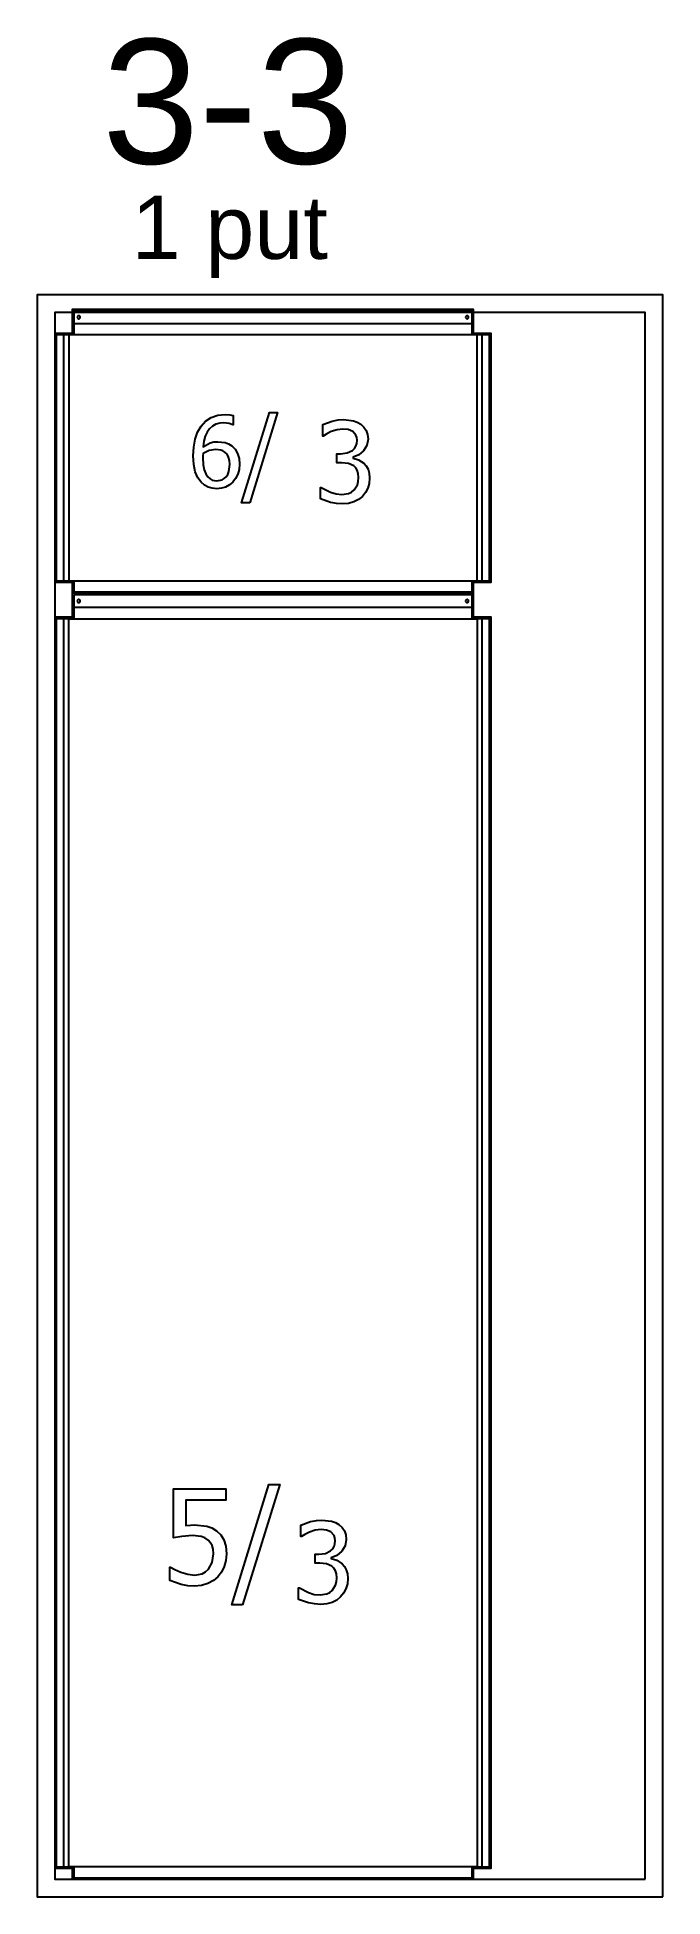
# Model space of a CAD drawing. Header units: inches. Extents: x 0 to 1250, y 0 to 3715.
import ezdxf

# ---------------------------------------------------------------- set-up
doc = ezdxf.new("R2010")
doc.units = ezdxf.units.IN
doc.header["$MEASUREMENT"] = 0
for name, color, linetype in [('CUT', 3, 'Continuous'), ('FREZ', 6, 'Continuous'), ('HOLES', 5, 'Continuous'), ('SHEETS', 140, 'Continuous')]:
    doc.layers.add(name, color=color, linetype=linetype)
doc.styles.get("Standard").update_dxf_attribs({"font": 'arial.ttf'})

msp = doc.modelspace()

# ---------------------------------------------------------------- linework, layer by layer
for points in [[(63, 2629), (73, 2629), (73, 2607), (869, 2607), (869, 2629), (879, 2629), (889, 2629), (904, 2629), (904, 3120), (889, 3120), (879, 3120), (869, 3120), (869, 3143), (869, 3168), (73, 3168), (73, 3143), (73, 3120), (63, 3120), (53, 3120), (38, 3120), (38, 2629), (53, 2629)], [(84.5, 3152.9), (85.1, 3153.4), (85.6, 3154), (85.9, 3154.7), (86, 3155.5), (85.9, 3156.3), (85.6, 3157), (85.1, 3157.6), (84.5, 3158.1), (83.8, 3158.4), (83, 3158.5), (82.2, 3158.4), (81.5, 3158.1), (80.9, 3157.6), (80.4, 3157), (80.1, 3156.3), (80, 3155.5), (80.1, 3154.7), (80.4, 3154), (80.9, 3153.4), (81.5, 3152.9), (82.2, 3152.6), (83, 3152.5), (83.8, 3152.6)], [(861.1, 3157.6), (860.5, 3158.1), (859.8, 3158.4), (859, 3158.5), (858.2, 3158.4), (857.5, 3158.1), (856.9, 3157.6), (856.4, 3157), (856.1, 3156.3), (856, 3155.5), (856.1, 3154.7), (856.4, 3154), (856.9, 3153.4), (857.5, 3152.9), (858.2, 3152.6), (859, 3152.5), (859.8, 3152.6), (860.5, 3152.9), (861.1, 3153.4), (861.6, 3154), (861.9, 3154.7), (862, 3155.5), (861.9, 3156.3), (861.6, 3157)], [(403.4, 2851.5), (400.7, 2841.8), (396.4, 2833.2), (390.9, 2826.2), (384.1, 2820.4), (376.5, 2816.2), (368.2, 2813.7), (359, 2812.8), (349.8, 2813.7), (341.4, 2816.1), (334, 2820.1), (327.5, 2825.8), (320.9, 2834.8), (315.9, 2846.5), (312.8, 2861), (311.8, 2878.5), (312.7, 2896.1), (315.6, 2912), (320.5, 2926), (327.4, 2938.1), (336.3, 2947.8), (347.4, 2955), (360.6, 2959.6), (375.7, 2961.1), (384.7, 2960.6), (391.9, 2959.1), (391.9, 2940.8), (391.1, 2940.8), (383.6, 2943.4), (373.2, 2944.6), (364.7, 2943.9), (357.1, 2941.6), (350.3, 2937.9), (344.4, 2932.6), (339.5, 2925.9), (335.6, 2917.7), (333, 2908), (331.4, 2896.9), (345.4, 2904.3), (352.9, 2906.3), (361.1, 2906.9), (375.7, 2905.2), (382.1, 2902.7), (388.8, 2898.5), (395.6, 2891.7), (400.5, 2883.4), (403.3, 2873.5), (404.3, 2862.1)], [(424.6, 2784.8), (408.4, 2784.8), (464, 2964.9), (480.4, 2964.9)], [(649.8, 2797.6), (642, 2791.1), (632.8, 2786.4), (622.1, 2783.5), (610.1, 2782.6), (598, 2783.3), (586, 2785.5), (565.9, 2792.6), (565.9, 2815.5), (567.4, 2815.5), (585.8, 2805.9), (597.3, 2802.5), (608.8, 2801.4), (622.1, 2803.5), (628.2, 2806.3), (633.2, 2810.4), (639.8, 2820.9), (641.5, 2827.4), (642.1, 2835.5), (641.5, 2843.5), (639.6, 2849.9), (636.5, 2854.9), (632.5, 2858.8), (621.7, 2863.3), (608.1, 2864.6), (598.9, 2864.6), (598.9, 2882.6), (606.1, 2882.6), (619.4, 2884.3), (629.9, 2889.5), (633.9, 2893.4), (636.8, 2898), (638.5, 2903.5), (639.1, 2909.7), (638.5, 2915.4), (636.7, 2920.2), (630.6, 2927.2), (621.5, 2931.1), (610.9, 2932.2), (599.1, 2930.8), (587.6, 2927.1), (578.6, 2922.5), (571.7, 2918.1), (570.4, 2918.1), (570.4, 2941), (589.5, 2947.9), (601.3, 2950.2), (612.6, 2951), (631.8, 2948.7), (639.6, 2945.9), (646.6, 2941.8), (652.9, 2936.1), (657.4, 2929.3), (660.1, 2921.2), (661, 2912), (658.8, 2899.5), (652.2, 2888.5), (642.6, 2880.3), (631.2, 2875.7), (631.2, 2874.2), (642.1, 2870.8), (652.9, 2863.8), (657.4, 2858.5), (661, 2851.8), (663.4, 2843.7), (664.2, 2833.9), (663.2, 2823.4), (660.4, 2813.8), (655.9, 2805.2)], [(384.3, 2869.4), (382.5, 2876.1), (379.5, 2881.6), (375.1, 2886.2), (371.1, 2888.7), (366.6, 2890.2), (356.9, 2891.2), (343.9, 2889.2), (331.4, 2883.3), (331.1, 2879.3), (331, 2874.3), (331.7, 2860.9), (333.9, 2850.4), (337.2, 2842.4), (341.2, 2836.6), (345.3, 2832.8), (349.6, 2830.3), (359.1, 2828.5), (369.5, 2830.5), (373.9, 2833.1), (377.7, 2836.7), (380.8, 2841.3), (383.1, 2847), (384.8, 2861.3)], [(73, 2601), (73, 2576), (73, 2553), (63, 2553), (53, 2553), (38, 2553), (38, 60), (53, 60), (63, 60), (73, 60), (73, 38), (869, 38), (869, 60), (879, 60), (889, 60), (904, 60), (904, 2553), (889, 2553), (879, 2553), (869, 2553), (869, 2576), (869, 2601)], [(80.4, 2590), (80.1, 2589.3), (80, 2588.5), (80.1, 2587.7), (80.4, 2587), (80.9, 2586.4), (81.5, 2585.9), (82.2, 2585.6), (83, 2585.5), (83.8, 2585.6), (84.5, 2585.9), (85.1, 2586.4), (85.6, 2587), (85.9, 2587.7), (86, 2588.5), (85.9, 2589.3), (85.6, 2590), (85.1, 2590.6), (84.5, 2591.1), (83.8, 2591.4), (83, 2591.5), (82.2, 2591.4), (81.5, 2591.1), (80.9, 2590.6)], [(856.9, 2590.6), (856.4, 2590), (856.1, 2589.3), (856, 2588.5), (856.1, 2587.7), (856.4, 2587), (856.9, 2586.4), (857.5, 2585.9), (858.2, 2585.6), (859, 2585.5), (859.8, 2585.6), (860.5, 2585.9), (861.1, 2586.4), (861.6, 2587), (861.9, 2587.7), (862, 2588.5), (861.9, 2589.3), (861.6, 2590), (861.1, 2590.6), (860.5, 2591.1), (859.8, 2591.4), (859, 2591.5), (858.2, 2591.4), (857.5, 2591.1)], [(410.1, 583.3), (388.6, 583.3), (462.6, 823.4), (484.6, 823.4)], [(376.9, 671.9), (373.6, 659.7), (368.3, 648.7), (361.2, 639.3), (352.2, 631.6), (341.2, 625.7), (328.6, 621.9), (314.5, 620.7), (300.9, 621.4), (287.6, 623.7), (264.7, 631.6), (264.7, 658.5), (266.5, 658.5), (274.9, 653.6), (287, 648.4), (300.8, 644.3), (314.9, 642.8), (329.8, 645.5), (336.6, 649.1), (342.3, 654.4), (349.5, 667.6), (352, 685.3), (351.3, 694.5), (349.3, 701.9), (345.9, 707.9), (341.3, 712.7), (335.2, 716.8), (327.8, 719.5), (310, 721.5), (289.2, 719.9), (272.5, 716.9), (272.5, 814.8), (376.8, 814.8), (376.8, 792.5), (297.1, 792.5), (297.1, 741.9), (306.2, 742.7), (314.4, 742.9), (339, 740.5), (348.9, 736.9), (358.4, 731), (366.8, 723), (372.9, 713.2), (376.7, 700.8), (378, 685.2)], [(596, 747.5), (603, 743.5), (609.3, 737.7), (613.8, 730.9), (616.5, 722.9), (617.4, 713.6), (615.2, 701.1), (608.7, 690.2), (599, 681.9), (587.6, 677.4), (587.6, 675.8), (598.5, 672.5), (609.3, 665.4), (613.8, 660.1), (617.4, 653.4), (619.8, 645.3), (620.6, 635.6), (619.7, 625.1), (616.8, 615.4), (612.3, 606.8), (606.3, 599.2), (598.5, 592.7), (589.2, 588), (578.6, 585.2), (566.5, 584.2), (554.4, 585), (542.4, 587.2), (522.3, 594.2), (522.3, 617.1), (523.9, 617.1), (542.2, 607.6), (553.7, 604.1), (565.2, 603), (578.5, 605.1), (584.6, 607.9), (589.7, 612), (596.3, 622.5), (598, 629.1), (598.6, 637.1), (597.9, 645.1), (596, 651.5), (593, 656.6), (588.9, 660.4), (578.1, 664.9), (564.6, 666.2), (555.3, 666.2), (555.3, 684.2), (562.5, 684.2), (575.8, 685.9), (586.3, 691.1), (590.4, 695), (593.2, 699.7), (594.9, 705.1), (595.5, 711.3), (594.9, 717), (593.1, 721.8), (587, 728.8), (577.9, 732.7), (567.3, 733.8), (555.6, 732.4), (544.1, 728.7), (535, 724.1), (528.1, 719.7), (526.8, 719.7), (526.8, 742.6), (546, 749.5), (557.8, 751.8), (569, 752.6), (588.2, 750.4)]]:
    msp.add_lwpolyline(points, close=True)
at = {"layer": 'CUT'}
msp.add_lwpolyline([(872, 2604), (872, 2626), (879, 2626), (889, 2626), (907, 2626), (907, 3123), (889, 3123), (879, 3123), (872, 3123), (872, 3143), (872, 3171), (70, 3171), (70, 3143), (70, 3123), (63, 3123), (53, 3123), (35, 3123), (35, 2626), (53, 2626), (63, 2626), (70, 2626), (70, 2604)], dxfattribs=at)
msp.add_lwpolyline([(70, 2604), (70, 2576), (70, 2556), (63, 2556), (53, 2556), (35, 2556), (35, 57), (53, 57), (63, 57), (70, 57), (70, 35), (872, 35), (872, 57), (879, 57), (889, 57), (907, 57), (907, 2556), (889, 2556), (879, 2556), (872, 2556), (872, 2576), (872, 2604)], close=True, dxfattribs=at)
at = {"layer": 'FREZ'}
for p, q in [((73, 3143), (869, 3143)), ((53, 2629), (53, 3120)), ((889, 2629), (889, 3120)), ((73, 2576), (869, 2576)), ((53, 60), (53, 2553)), ((889, 60), (889, 2553))]:
    msp.add_line(p, q, dxfattribs=at)
for points in [[(63, 2629), (879, 2629), (879, 3120), (63, 3120)], [(879, 2553), (879, 60), (63, 60), (63, 2553)]]:
    msp.add_lwpolyline(points, close=True, dxfattribs=at)
at = {"layer": 'HOLES'}
for p, q in [((83, 3155.5), (83, 3155.5)), ((859, 3155.5), (859, 3155.5)), ((83, 2588.5), (83, 2588.5)), ((859, 2588.5), (859, 2588.5))]:
    msp.add_line(p, q, dxfattribs=at)
at = {"layer": 'SHEETS'}
for points in [[(1250, 0), (1250, 3200), (0, 3200), (0, 0)], [(1215, 35), (1215, 3165), (35, 3165), (35, 35)]]:
    msp.add_lwpolyline(points, close=True, dxfattribs=at)

# ---------------------------------------------------------------- texts
for s, height, p in [('3-3', 248.93, (130, 3462.3)), ('1 put', 126.16, (188.8, 3272))]:
    msp.add_text(s, height=height, dxfattribs=at).set_placement(p)

doc.saveas('drawing.dxf')
